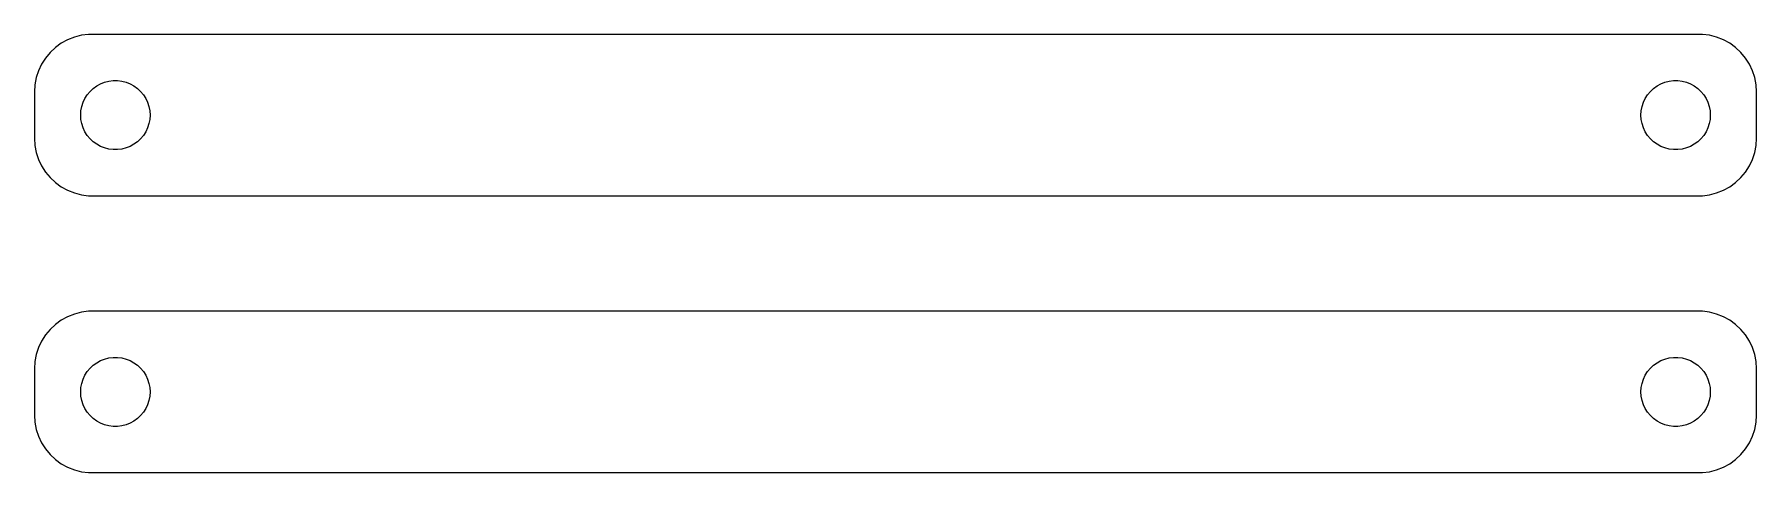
# Model space of a CAD drawing. Header units: metres. Extents: x -74 to 74, y 41 to 79.
import ezdxf

# ---------------------------------------------------------------- set-up
doc = ezdxf.new("R2010")
doc.units = ezdxf.units.M

msp = doc.modelspace()

# ---------------------------------------------------------------- linework, layer by layer
for p, q in [((-69.8139, 78.9901), (-70.4369, 78.9114)), ((69.8139, 78.9901), (-69.8139, 78.9901)), ((70.4369, 78.9114), (69.8139, 78.9901)), ((-72.6871, 77.8526), (-73.1448, 77.4227)), ((-72.1791, 78.2216), (-72.6871, 77.8526)), ((-71.6289, 78.5241), (-72.1791, 78.2216)), ((-71.0451, 78.7553), (-71.6289, 78.5241)), ((-70.4369, 78.9114), (-71.0451, 78.7553)), ((71.0451, 78.7553), (70.4369, 78.9114)), ((71.6289, 78.5241), (71.0451, 78.7553)), ((72.1791, 78.2216), (71.6289, 78.5241)), ((72.6871, 77.8526), (72.1791, 78.2216)), ((73.1448, 77.4227), (72.6871, 77.8526)), ((-73.8815, 76.4088), (-74.1489, 75.8406)), ((-73.5451, 76.9389), (-73.8815, 76.4088)), ((-73.1448, 77.4227), (-73.5451, 76.9389)), ((73.5451, 76.9389), (73.1448, 77.4227)), ((73.8815, 76.4088), (73.5451, 76.9389)), ((74.1489, 75.8406), (73.8815, 76.4088)), ((-74.4606, 74.6267), (-74.5, 74)), ((-74.3429, 75.2434), (-74.4606, 74.6267)), ((-74.1489, 75.8406), (-74.3429, 75.2434)), ((-69.4123, 74.3115), (-69.1075, 74.533)), ((-69.1075, 74.533), (-68.7773, 74.7145)), ((-68.7773, 74.7145), (-68.427, 74.8532)), ((-68.427, 74.8532), (-68.0621, 74.9469)), ((-68.0621, 74.9469), (-67.6884, 74.9941)), ((-67.6884, 74.9941), (-67.3116, 74.9941)), ((-67.3116, 74.9941), (-66.9379, 74.9469)), ((-66.9379, 74.9469), (-66.573, 74.8532)), ((-66.573, 74.8532), (-66.2227, 74.7145)), ((-66.2227, 74.7145), (-65.8925, 74.533)), ((-65.8925, 74.533), (-65.5877, 74.3115)), ((65.5877, 74.3115), (65.8925, 74.533)), ((65.8925, 74.533), (66.2227, 74.7145)), ((66.2227, 74.7145), (66.573, 74.8532)), ((66.573, 74.8532), (66.9379, 74.9469)), ((66.9379, 74.9469), (67.3116, 74.9941)), ((67.3116, 74.9941), (67.6884, 74.9941)), ((67.6884, 74.9941), (68.0621, 74.9469)), ((68.0621, 74.9469), (68.427, 74.8532)), ((68.427, 74.8532), (68.7773, 74.7145)), ((68.7773, 74.7145), (69.1075, 74.533)), ((69.1075, 74.533), (69.4123, 74.3115)), ((74.3429, 75.2434), (74.1489, 75.8406)), ((74.4606, 74.6267), (74.3429, 75.2434)), ((74.5, 74), (74.4606, 74.6267)), ((-74.5, 74), (-74.5, 70)), ((-70.4057, 72.7461), (-70.2893, 73.1044)), ((-70.2893, 73.1044), (-70.1289, 73.4453)), ((-70.1289, 73.4453), (-69.927, 73.7634)), ((-69.927, 73.7634), (-69.6869, 74.0536)), ((-69.6869, 74.0536), (-69.4123, 74.3115)), ((-65.5877, 74.3115), (-65.3131, 74.0536)), ((-65.3131, 74.0536), (-65.073, 73.7634)), ((-65.073, 73.7634), (-64.8711, 73.4453)), ((-64.8711, 73.4453), (-64.7107, 73.1044)), ((-64.7107, 73.1044), (-64.5943, 72.7461)), ((64.5943, 72.7461), (64.7107, 73.1044)), ((64.7107, 73.1044), (64.8711, 73.4453)), ((64.8711, 73.4453), (65.073, 73.7634)), ((65.073, 73.7634), (65.3131, 74.0536)), ((65.3131, 74.0536), (65.5877, 74.3115)), ((69.4123, 74.3115), (69.6869, 74.0536)), ((69.6869, 74.0536), (69.927, 73.7634)), ((69.927, 73.7634), (70.1289, 73.4453)), ((70.1289, 73.4453), (70.2893, 73.1044)), ((70.2893, 73.1044), (70.4057, 72.7461)), ((74.5, 70), (74.5, 74)), ((-70.5, 72), (-70.4763, 72.376)), ((-70.4763, 71.624), (-70.5, 72)), ((-70.4763, 72.376), (-70.4057, 72.7461)), ((-70.4057, 71.2539), (-70.4763, 71.624)), ((-64.5943, 72.7461), (-64.5237, 72.376)), ((-64.5237, 71.624), (-64.5943, 71.2539)), ((-64.5237, 72.376), (-64.5, 72)), ((-64.5, 72), (-64.5237, 71.624)), ((64.5, 72), (64.5237, 72.376)), ((64.5237, 71.624), (64.5, 72)), ((64.5237, 72.376), (64.5943, 72.7461)), ((64.5943, 71.2539), (64.5237, 71.624)), ((70.4057, 72.7461), (70.4763, 72.376)), ((70.4763, 71.624), (70.4057, 71.2539)), ((70.4763, 72.376), (70.5, 72)), ((70.5, 72), (70.4763, 71.624)), ((-70.2893, 70.8956), (-70.4057, 71.2539)), ((-70.1289, 70.5547), (-70.2893, 70.8956)), ((-69.927, 70.2366), (-70.1289, 70.5547)), ((-69.6869, 69.9464), (-69.927, 70.2366)), ((-65.073, 70.2366), (-65.3131, 69.9464)), ((-64.8711, 70.5547), (-65.073, 70.2366)), ((-64.7107, 70.8956), (-64.8711, 70.5547)), ((-64.5943, 71.2539), (-64.7107, 70.8956)), ((64.7107, 70.8956), (64.5943, 71.2539)), ((64.8711, 70.5547), (64.7107, 70.8956)), ((65.073, 70.2366), (64.8711, 70.5547)), ((65.3131, 69.9464), (65.073, 70.2366)), ((69.927, 70.2366), (69.6869, 69.9464)), ((70.1289, 70.5547), (69.927, 70.2366)), ((70.2893, 70.8956), (70.1289, 70.5547)), ((70.4057, 71.2539), (70.2893, 70.8956)), ((-74.5, 70), (-74.4606, 69.3733)), ((-74.4606, 69.3733), (-74.3429, 68.7566)), ((-74.3429, 68.7566), (-74.1489, 68.1594)), ((-69.4123, 69.6885), (-69.6869, 69.9464)), ((-69.1075, 69.467), (-69.4123, 69.6885)), ((-68.7773, 69.2855), (-69.1075, 69.467)), ((-68.427, 69.1468), (-68.7773, 69.2855)), ((-68.0621, 69.0531), (-68.427, 69.1468)), ((-67.6884, 69.0059), (-68.0621, 69.0531)), ((-67.3116, 69.0059), (-67.6884, 69.0059)), ((-66.9379, 69.0531), (-67.3116, 69.0059)), ((-66.573, 69.1468), (-66.9379, 69.0531)), ((-66.2227, 69.2855), (-66.573, 69.1468)), ((-65.8925, 69.467), (-66.2227, 69.2855)), ((-65.5877, 69.6885), (-65.8925, 69.467)), ((-65.3131, 69.9464), (-65.5877, 69.6885)), ((65.5877, 69.6885), (65.3131, 69.9464)), ((65.8925, 69.467), (65.5877, 69.6885)), ((66.2227, 69.2855), (65.8925, 69.467)), ((66.573, 69.1468), (66.2227, 69.2855)), ((66.9379, 69.0531), (66.573, 69.1468)), ((67.3116, 69.0059), (66.9379, 69.0531)), ((67.6884, 69.0059), (67.3116, 69.0059)), ((68.0621, 69.0531), (67.6884, 69.0059)), ((68.427, 69.1468), (68.0621, 69.0531)), ((68.7773, 69.2855), (68.427, 69.1468)), ((69.1075, 69.467), (68.7773, 69.2855)), ((69.4123, 69.6885), (69.1075, 69.467)), ((69.6869, 69.9464), (69.4123, 69.6885)), ((74.1489, 68.1594), (74.3429, 68.7566)), ((74.3429, 68.7566), (74.4606, 69.3733)), ((74.4606, 69.3733), (74.5, 70)), ((-74.1489, 68.1594), (-73.8815, 67.5912)), ((-73.8815, 67.5912), (-73.5451, 67.0611)), ((-73.5451, 67.0611), (-73.1448, 66.5773)), ((73.1448, 66.5773), (73.5451, 67.0611)), ((73.5451, 67.0611), (73.8815, 67.5912)), ((73.8815, 67.5912), (74.1489, 68.1594)), ((-73.1448, 66.5773), (-72.6871, 66.1474)), ((-72.6871, 66.1474), (-72.1791, 65.7784)), ((-72.1791, 65.7784), (-71.6289, 65.4759)), ((71.6289, 65.4759), (72.1791, 65.7784)), ((72.1791, 65.7784), (72.6871, 66.1474)), ((72.6871, 66.1474), (73.1448, 66.5773)), ((-71.6289, 65.4759), (-71.0451, 65.2447)), ((-71.0451, 65.2447), (-70.4369, 65.0886)), ((-70.4369, 65.0886), (-69.8139, 65.0099)), ((-69.8139, 65.0099), (69.8139, 65.0099)), ((69.8139, 65.0099), (70.4369, 65.0886)), ((70.4369, 65.0886), (71.0451, 65.2447)), ((71.0451, 65.2447), (71.6289, 65.4759)), ((-72.6871, 53.8526), (-73.1448, 53.4227)), ((-72.1791, 54.2216), (-72.6871, 53.8526)), ((-71.6289, 54.5241), (-72.1791, 54.2216)), ((-71.0451, 54.7553), (-71.6289, 54.5241)), ((-70.4369, 54.9114), (-71.0451, 54.7553)), ((-69.8139, 54.9901), (-70.4369, 54.9114)), ((69.8139, 54.9901), (-69.8139, 54.9901)), ((70.4369, 54.9114), (69.8139, 54.9901)), ((71.0451, 54.7553), (70.4369, 54.9114)), ((71.6289, 54.5241), (71.0451, 54.7553)), ((72.1791, 54.2216), (71.6289, 54.5241)), ((72.6871, 53.8526), (72.1791, 54.2216)), ((73.1448, 53.4227), (72.6871, 53.8526)), ((-73.8815, 52.4088), (-74.1489, 51.8406)), ((-73.5451, 52.9389), (-73.8815, 52.4088)), ((-73.1448, 53.4227), (-73.5451, 52.9389)), ((73.5451, 52.9389), (73.1448, 53.4227)), ((73.8815, 52.4088), (73.5451, 52.9389)), ((74.1489, 51.8406), (73.8815, 52.4088)), ((-74.3429, 51.2434), (-74.4606, 50.6267)), ((-74.1489, 51.8406), (-74.3429, 51.2434)), ((-69.1075, 50.533), (-68.7773, 50.7145)), ((-68.7773, 50.7145), (-68.427, 50.8532)), ((-68.427, 50.8532), (-68.0621, 50.9469)), ((-68.0621, 50.9469), (-67.6884, 50.9941)), ((-67.6884, 50.9941), (-67.3116, 50.9941)), ((-67.3116, 50.9941), (-66.9379, 50.9469)), ((-66.9379, 50.9469), (-66.573, 50.8532)), ((-66.573, 50.8532), (-66.2227, 50.7145)), ((-66.2227, 50.7145), (-65.8925, 50.533)), ((65.8925, 50.533), (66.2227, 50.7145)), ((66.2227, 50.7145), (66.573, 50.8532)), ((66.573, 50.8532), (66.9379, 50.9469)), ((66.9379, 50.9469), (67.3116, 50.9941)), ((67.3116, 50.9941), (67.6884, 50.9941)), ((67.6884, 50.9941), (68.0621, 50.9469)), ((68.0621, 50.9469), (68.427, 50.8532)), ((68.427, 50.8532), (68.7773, 50.7145)), ((68.7773, 50.7145), (69.1075, 50.533)), ((74.3429, 51.2434), (74.1489, 51.8406)), ((74.4606, 50.6267), (74.3429, 51.2434)), ((-74.4606, 50.6267), (-74.5, 50)), ((-74.5, 50), (-74.5, 46)), ((-70.2893, 49.1044), (-70.1289, 49.4453)), ((-70.1289, 49.4453), (-69.927, 49.7634)), ((-69.927, 49.7634), (-69.6869, 50.0536)), ((-69.6869, 50.0536), (-69.4123, 50.3115)), ((-69.4123, 50.3115), (-69.1075, 50.533)), ((-65.8925, 50.533), (-65.5877, 50.3115)), ((-65.5877, 50.3115), (-65.3131, 50.0536)), ((-65.3131, 50.0536), (-65.073, 49.7634)), ((-65.073, 49.7634), (-64.8711, 49.4453)), ((-64.8711, 49.4453), (-64.7107, 49.1044)), ((64.7107, 49.1044), (64.8711, 49.4453)), ((64.8711, 49.4453), (65.073, 49.7634)), ((65.073, 49.7634), (65.3131, 50.0536)), ((65.3131, 50.0536), (65.5877, 50.3115)), ((65.5877, 50.3115), (65.8925, 50.533)), ((69.1075, 50.533), (69.4123, 50.3115)), ((69.4123, 50.3115), (69.6869, 50.0536)), ((69.6869, 50.0536), (69.927, 49.7634)), ((69.927, 49.7634), (70.1289, 49.4453)), ((70.1289, 49.4453), (70.2893, 49.1044)), ((74.5, 50), (74.4606, 50.6267)), ((74.5, 46), (74.5, 50)), ((-70.5, 48), (-70.4763, 48.376)), ((-70.4763, 47.624), (-70.5, 48)), ((-70.4763, 48.376), (-70.4057, 48.7461)), ((-70.4057, 48.7461), (-70.2893, 49.1044)), ((-64.7107, 49.1044), (-64.5943, 48.7461)), ((-64.5943, 48.7461), (-64.5237, 48.376)), ((-64.5237, 48.376), (-64.5, 48)), ((-64.5, 48), (-64.5237, 47.624)), ((64.5, 48), (64.5237, 48.376)), ((64.5237, 47.624), (64.5, 48)), ((64.5237, 48.376), (64.5943, 48.7461)), ((64.5943, 48.7461), (64.7107, 49.1044)), ((70.2893, 49.1044), (70.4057, 48.7461)), ((70.4057, 48.7461), (70.4763, 48.376)), ((70.4763, 48.376), (70.5, 48)), ((70.5, 48), (70.4763, 47.624)), ((-70.4057, 47.2539), (-70.4763, 47.624)), ((-70.2893, 46.8956), (-70.4057, 47.2539)), ((-70.1289, 46.5547), (-70.2893, 46.8956)), ((-69.927, 46.2366), (-70.1289, 46.5547)), ((-69.6869, 45.9464), (-69.927, 46.2366)), ((-65.073, 46.2366), (-65.3131, 45.9464)), ((-64.8711, 46.5547), (-65.073, 46.2366)), ((-64.7107, 46.8956), (-64.8711, 46.5547)), ((-64.5943, 47.2539), (-64.7107, 46.8956)), ((-64.5237, 47.624), (-64.5943, 47.2539)), ((64.5943, 47.2539), (64.5237, 47.624)), ((64.7107, 46.8956), (64.5943, 47.2539)), ((64.8711, 46.5547), (64.7107, 46.8956)), ((65.073, 46.2366), (64.8711, 46.5547)), ((65.3131, 45.9464), (65.073, 46.2366)), ((69.927, 46.2366), (69.6869, 45.9464)), ((70.1289, 46.5547), (69.927, 46.2366)), ((70.2893, 46.8956), (70.1289, 46.5547)), ((70.4057, 47.2539), (70.2893, 46.8956)), ((70.4763, 47.624), (70.4057, 47.2539)), ((-74.5, 46), (-74.4606, 45.3733)), ((-74.4606, 45.3733), (-74.3429, 44.7566)), ((-74.3429, 44.7566), (-74.1489, 44.1594)), ((-69.4123, 45.6885), (-69.6869, 45.9464)), ((-69.1075, 45.467), (-69.4123, 45.6885)), ((-68.7773, 45.2855), (-69.1075, 45.467)), ((-68.427, 45.1468), (-68.7773, 45.2855)), ((-68.0621, 45.0531), (-68.427, 45.1468)), ((-67.6884, 45.0059), (-68.0621, 45.0531)), ((-67.3116, 45.0059), (-67.6884, 45.0059)), ((-66.9379, 45.0531), (-67.3116, 45.0059)), ((-66.573, 45.1468), (-66.9379, 45.0531)), ((-66.2227, 45.2855), (-66.573, 45.1468)), ((-65.8925, 45.467), (-66.2227, 45.2855)), ((-65.5877, 45.6885), (-65.8925, 45.467)), ((-65.3131, 45.9464), (-65.5877, 45.6885)), ((65.5877, 45.6885), (65.3131, 45.9464)), ((65.8925, 45.467), (65.5877, 45.6885)), ((66.2227, 45.2855), (65.8925, 45.467)), ((66.573, 45.1468), (66.2227, 45.2855)), ((66.9379, 45.0531), (66.573, 45.1468)), ((67.3116, 45.0059), (66.9379, 45.0531)), ((67.6884, 45.0059), (67.3116, 45.0059)), ((68.0621, 45.0531), (67.6884, 45.0059)), ((68.427, 45.1468), (68.0621, 45.0531)), ((68.7773, 45.2855), (68.427, 45.1468)), ((69.1075, 45.467), (68.7773, 45.2855)), ((69.4123, 45.6885), (69.1075, 45.467)), ((69.6869, 45.9464), (69.4123, 45.6885)), ((74.1489, 44.1594), (74.3429, 44.7566)), ((74.3429, 44.7566), (74.4606, 45.3733)), ((74.4606, 45.3733), (74.5, 46)), ((-74.1489, 44.1594), (-73.8815, 43.5912)), ((-73.8815, 43.5912), (-73.5451, 43.0611)), ((73.5451, 43.0611), (73.8815, 43.5912)), ((73.8815, 43.5912), (74.1489, 44.1594)), ((-73.5451, 43.0611), (-73.1448, 42.5773)), ((-73.1448, 42.5773), (-72.6871, 42.1474)), ((-72.6871, 42.1474), (-72.1791, 41.7784)), ((-72.1791, 41.7784), (-71.6289, 41.4759)), ((71.6289, 41.4759), (72.1791, 41.7784)), ((72.1791, 41.7784), (72.6871, 42.1474)), ((72.6871, 42.1474), (73.1448, 42.5773)), ((73.1448, 42.5773), (73.5451, 43.0611)), ((-71.6289, 41.4759), (-71.0451, 41.2447)), ((-71.0451, 41.2447), (-70.4369, 41.0886)), ((-70.4369, 41.0886), (-69.8139, 41.0099)), ((-69.8139, 41.0099), (69.8139, 41.0099)), ((69.8139, 41.0099), (70.4369, 41.0886)), ((70.4369, 41.0886), (71.0451, 41.2447)), ((71.0451, 41.2447), (71.6289, 41.4759))]:
    msp.add_line(p, q)

doc.saveas('drawing.dxf')
